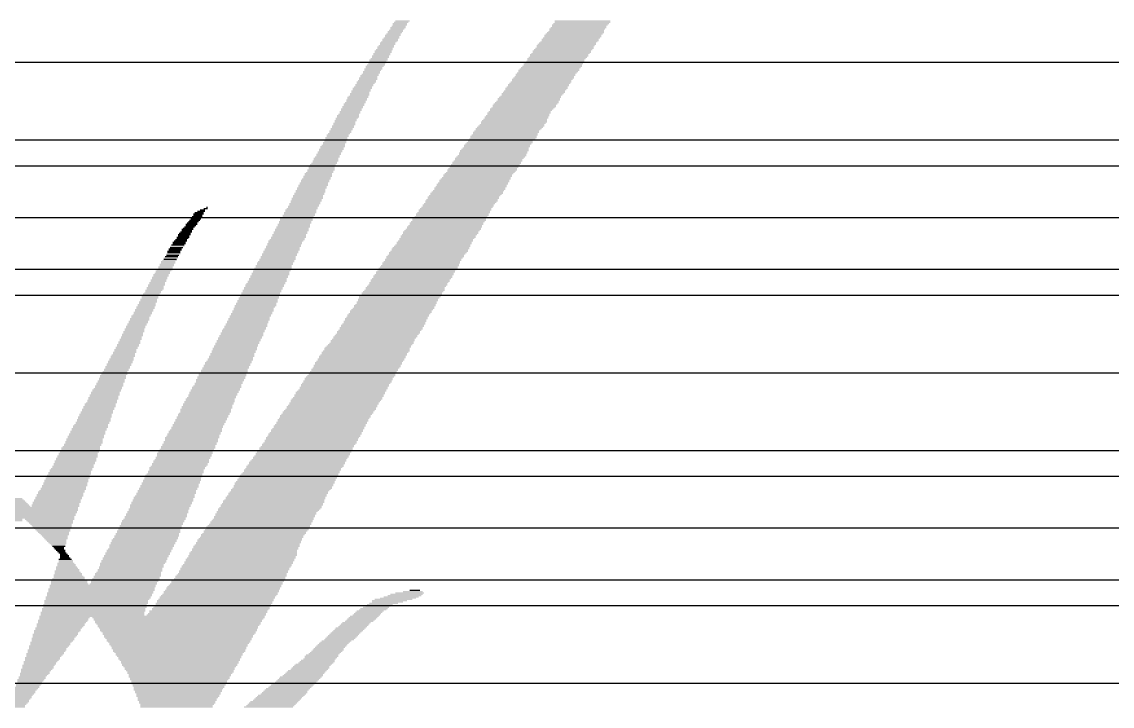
# Model space of a CAD drawing. Extents: x -0.45 to 6.54, y 0 to 7.98.
# Drawn here: x 4.8574 to 5.0258, y 0.8604 to 0.9663 of the extents above; entities that cross this region are included whole.
import ezdxf

# ---------------------------------------------------------------- set-up
doc = ezdxf.new("R2010")
doc.units = 0
for name, color, linetype in [('16', 175, 'CONTINUOUS'), ('2', 3, 'CONTINUOUS'), ('21', 253, 'CONTINUOUS')]:
    doc.layers.add(name, color=color, linetype=linetype)

# ---------------------------------------------------------------- blocks, each defined once
blk = doc.blocks.new('RECT')
blk.add_solid([(-0.5, -0.5), (0.5, -0.5), (-0.5, 0.5), (0.5, 0.5)])

msp = doc.modelspace()

# ---------------------------------------------------------------- linework, layer by layer
at = {"layer": '16'}
for p, q in [((3.85626, 0.96), (5.962593, 0.96)), ((3.861063, 0.944), (5.969626, 0.944)), ((3.86138, 0.928), (5.987615, 0.928)), ((3.857279, 0.912), (6.362, 0.912)), ((3.847292, 0.896), (6.362, 0.896)), ((3.824964, 0.88), (5.976635, 0.88)), ((2.551983, 0.864), (5.96342, 0.864))]:
    msp.add_line(p, q, dxfattribs=at)
at = {"layer": '2'}
for p, q in [((3.80745, 0.96), (5.964758, 0.96)), ((3.81242, 0.948), (5.969728, 0.948)), ((3.8135, 0.936), (5.980454, 0.936)), ((3.813249, 0.924), (6.002498, 0.924)), ((3.808278, 0.912), (6.364, 0.912)), ((3.800143, 0.9), (6.364, 0.9)), ((3.784318, 0.888), (6.364, 0.888)), ((1.470042, 0.876), (5.982454, 0.876)), ((1.458042, 0.864), (5.970557, 0.864))]:
    msp.add_line(p, q, dxfattribs=at)

# ---------------------------------------------------------------- block references
at = {"layer": '21', "yscale": 0.0002}
for p, xscale in [((4.9152, 0.96495), 0.0022), ((4.9155, 0.96535), 0.0024), ((4.9154, 0.96515), 0.0022), ((4.9156, 0.96555), 0.0022), ((4.9158, 0.96595), 0.0022), ((4.9158, 0.96575), 0.0022), ((4.916, 0.96615), 0.0022), ((4.9162, 0.96635), 0.0022), ((4.9432, 0.96515), 0.0086), ((4.9431, 0.96495), 0.0084), ((4.9434, 0.96535), 0.0086), ((4.9436, 0.96575), 0.0086), ((4.9435, 0.96555), 0.0084), ((4.9438, 0.96595), 0.0086), ((4.944, 0.96635), 0.0086), ((4.944, 0.96615), 0.0086), ((4.9143, 0.96355), 0.0024), ((4.9143, 0.96335), 0.0024), ((4.9145, 0.96375), 0.0024), ((4.9147, 0.96415), 0.0024), ((4.9146, 0.96395), 0.0022), ((4.9148, 0.96435), 0.0022), ((4.9151, 0.96475), 0.0024), ((4.915, 0.96455), 0.0022), ((4.9421, 0.96355), 0.0088), ((4.9421, 0.96335), 0.0088), ((4.9423, 0.96375), 0.0088), ((4.9425, 0.96415), 0.0088), ((4.9425, 0.96395), 0.0088), ((4.9427, 0.96435), 0.0088), ((4.9429, 0.96455), 0.0088), ((4.943, 0.96475), 0.0086), ((4.9132, 0.96175), 0.0026), ((4.9132, 0.96155), 0.0026), ((4.9134, 0.96195), 0.0026), ((4.9136, 0.96235), 0.0026), ((4.9135, 0.96215), 0.0024), ((4.9137, 0.96255), 0.0024), ((4.9139, 0.96295), 0.0024), ((4.9139, 0.96275), 0.0024), ((4.9141, 0.96315), 0.0024), ((4.9408, 0.96175), 0.009), ((4.9408, 0.96155), 0.009), ((4.941, 0.96195), 0.009), ((4.9412, 0.96215), 0.009), ((4.9414, 0.96255), 0.009), ((4.9413, 0.96235), 0.0088), ((4.9416, 0.96275), 0.009), ((4.9417, 0.96295), 0.0088), ((4.9419, 0.96315), 0.0088), ((4.9123, 0.95995), 0.0028), ((4.9125, 0.96035), 0.0028), ((4.9124, 0.96015), 0.0026), ((4.9126, 0.96055), 0.0026), ((4.9128, 0.96095), 0.0026), ((4.9128, 0.96075), 0.0026), ((4.913, 0.96135), 0.0026), ((4.913, 0.96115), 0.0026), ((4.9396, 0.95995), 0.009), ((4.9398, 0.96015), 0.009), ((4.94, 0.96055), 0.009), ((4.9399, 0.96035), 0.0088), ((4.9402, 0.96075), 0.009), ((4.9404, 0.96115), 0.009), ((4.9404, 0.96095), 0.009), ((4.9406, 0.96135), 0.009), ((4.9114, 0.95855), 0.0026), ((4.9114, 0.95835), 0.0026), ((4.9117, 0.95895), 0.0028), ((4.9116, 0.95875), 0.0026), ((4.9119, 0.95935), 0.0028), ((4.9118, 0.95915), 0.0026), ((4.9121, 0.95955), 0.0028), ((4.9122, 0.95975), 0.0026), ((4.9385, 0.95835), 0.0092), ((4.9388, 0.95875), 0.0094), ((4.9387, 0.95855), 0.0092), ((4.9389, 0.95895), 0.0092), ((4.9391, 0.95915), 0.0092), ((4.9393, 0.95935), 0.0092), ((4.9395, 0.95975), 0.0092), ((4.9394, 0.95955), 0.009), ((4.9103, 0.95655), 0.0028), ((4.9106, 0.95695), 0.003), ((4.9105, 0.95675), 0.0028), ((4.9107, 0.95715), 0.0028), ((4.9109, 0.95755), 0.0028), ((4.9109, 0.95735), 0.0028), ((4.9111, 0.95795), 0.0028), ((4.911, 0.95775), 0.0026), ((4.9112, 0.95815), 0.0026), ((4.9372, 0.95655), 0.0094), ((4.9374, 0.95675), 0.0094), ((4.9376, 0.95695), 0.0094), ((4.9378, 0.95735), 0.0094), ((4.9377, 0.95715), 0.0092), ((4.938, 0.95755), 0.0094), ((4.9381, 0.95775), 0.0092), ((4.9383, 0.95815), 0.0092), ((4.9383, 0.95795), 0.0092), ((4.9096, 0.95515), 0.003), ((4.9096, 0.95495), 0.003), ((4.9098, 0.95555), 0.003), ((4.9097, 0.95535), 0.0028), ((4.91, 0.95595), 0.003), ((4.9099, 0.95575), 0.0028), ((4.9101, 0.95615), 0.0028), ((4.9103, 0.95635), 0.0028), ((4.9363, 0.95515), 0.0096), ((4.9362, 0.95495), 0.0094), ((4.9365, 0.95535), 0.0096), ((4.9366, 0.95555), 0.0094), ((4.9369, 0.95595), 0.0096), ((4.9368, 0.95575), 0.0094), ((4.937, 0.95615), 0.0094), ((4.9372, 0.95635), 0.0094), ((4.9085, 0.95315), 0.0032), ((4.9087, 0.95355), 0.0032), ((4.9087, 0.95335), 0.0032), ((4.9089, 0.95375), 0.0032), ((4.9091, 0.95415), 0.0032), ((4.909, 0.95395), 0.003), ((4.9093, 0.95455), 0.0032), ((4.9092, 0.95435), 0.003), ((4.9094, 0.95475), 0.003), ((4.935, 0.95335), 0.0098), ((4.935, 0.95315), 0.0098), ((4.9352, 0.95355), 0.0098), ((4.9354, 0.95375), 0.0098), ((4.9355, 0.95395), 0.0096), ((4.9357, 0.95435), 0.0096), ((4.9357, 0.95415), 0.0096), ((4.9359, 0.95455), 0.0096), ((4.936, 0.95475), 0.0094), ((4.9078, 0.95175), 0.0034), ((4.9078, 0.95155), 0.0034), ((4.9079, 0.95195), 0.0032), ((4.9081, 0.95235), 0.0032), ((4.9081, 0.95215), 0.0032), ((4.9083, 0.95275), 0.0032), ((4.9083, 0.95255), 0.0032), ((4.9085, 0.95295), 0.0032), ((4.9338, 0.95155), 0.0098), ((4.934, 0.95175), 0.0098), ((4.9342, 0.95215), 0.0098), ((4.9341, 0.95195), 0.0096), ((4.9343, 0.95235), 0.0096), ((4.9346, 0.95275), 0.0098), ((4.9345, 0.95255), 0.0096), ((4.9348, 0.95295), 0.0098), ((4.9068, 0.94975), 0.0034), ((4.907, 0.95015), 0.0034), ((4.907, 0.94995), 0.0034), ((4.9072, 0.95055), 0.0034), ((4.9072, 0.95035), 0.0034), ((4.9074, 0.95095), 0.0034), ((4.9073, 0.95075), 0.0032), ((4.9076, 0.95135), 0.0034), ((4.9075, 0.95115), 0.0032), ((4.9326, 0.94975), 0.0102), ((4.9328, 0.94995), 0.0102), ((4.933, 0.95015), 0.0102), ((4.9331, 0.95035), 0.01), ((4.9334, 0.95075), 0.0102), ((4.9333, 0.95055), 0.01), ((4.9335, 0.95095), 0.01), ((4.9336, 0.95115), 0.0098), ((4.9338, 0.95135), 0.0098), ((4.906, 0.94835), 0.0034), ((4.906, 0.94815), 0.0034), ((4.9062, 0.94875), 0.0034), ((4.9062, 0.94855), 0.0034), ((4.9064, 0.94895), 0.0034), ((4.9066, 0.94935), 0.0034), ((4.9066, 0.94915), 0.0034), ((4.9068, 0.94955), 0.0034), ((4.9316, 0.94815), 0.0102), ((4.9318, 0.94855), 0.0102), ((4.9318, 0.94835), 0.0102), ((4.932, 0.94875), 0.0102), ((4.9322, 0.94915), 0.0102), ((4.9321, 0.94895), 0.01), ((4.9323, 0.94935), 0.01), ((4.9325, 0.94955), 0.01), ((4.9052, 0.94655), 0.0038), ((4.9054, 0.94695), 0.0038), ((4.9053, 0.94675), 0.0036), ((4.9055, 0.94715), 0.0036), ((4.9057, 0.94755), 0.0036), ((4.9056, 0.94735), 0.0034), ((4.9058, 0.94775), 0.0034), ((4.906, 0.94795), 0.0034), ((4.9305, 0.94655), 0.0104), ((4.9306, 0.94675), 0.0102), ((4.9308, 0.94715), 0.0102), ((4.9308, 0.94695), 0.0102), ((4.931, 0.94735), 0.0102), ((4.9312, 0.94755), 0.0102), ((4.9315, 0.94795), 0.0104), ((4.9313, 0.94775), 0.01), ((4.9043, 0.94475), 0.004), ((4.9044, 0.94515), 0.0038), ((4.9044, 0.94495), 0.0038), ((4.9046, 0.94535), 0.0038), ((4.9048, 0.94575), 0.0038), ((4.9047, 0.94555), 0.0036), ((4.905, 0.94615), 0.0038), ((4.9049, 0.94595), 0.0036), ((4.9051, 0.94635), 0.0036), ((4.9294, 0.94475), 0.0106), ((4.9296, 0.94515), 0.0106), ((4.9295, 0.94495), 0.0104), ((4.9298, 0.94535), 0.0106), ((4.93, 0.94555), 0.0106), ((4.9302, 0.94595), 0.0106), ((4.9301, 0.94575), 0.0104), ((4.9304, 0.94635), 0.0106), ((4.9303, 0.94615), 0.0104), ((4.9036, 0.94335), 0.0042), ((4.9035, 0.94315), 0.004), ((4.9037, 0.94375), 0.004), ((4.9037, 0.94355), 0.004), ((4.9039, 0.94415), 0.004), ((4.9039, 0.94395), 0.004), ((4.9041, 0.94435), 0.004), ((4.9042, 0.94455), 0.0038), ((4.9285, 0.94335), 0.0108), ((4.9284, 0.94315), 0.0106), ((4.9286, 0.94355), 0.0106), ((4.9288, 0.94395), 0.0106), ((4.9288, 0.94375), 0.0106), ((4.929, 0.94415), 0.0106), ((4.9292, 0.94455), 0.0106), ((4.9292, 0.94435), 0.0106), ((4.9025, 0.94135), 0.0044), ((4.9027, 0.94175), 0.0044), ((4.9027, 0.94155), 0.0044), ((4.9029, 0.94195), 0.0044), ((4.9031, 0.94235), 0.0044), ((4.903, 0.94215), 0.0042), ((4.9032, 0.94275), 0.0042), ((4.9032, 0.94255), 0.0042), ((4.9034, 0.94295), 0.0042), ((4.9271, 0.94135), 0.0108), ((4.9273, 0.94175), 0.0108), ((4.9273, 0.94155), 0.0108), ((4.9275, 0.94195), 0.0108), ((4.9276, 0.94215), 0.0106), ((4.9278, 0.94255), 0.0106), ((4.9278, 0.94235), 0.0106), ((4.928, 0.94275), 0.0106), ((4.9282, 0.94295), 0.0106), ((4.9018, 0.93975), 0.0046), ((4.902, 0.94015), 0.0046), ((4.902, 0.93995), 0.0046), ((4.9022, 0.94055), 0.0046), ((4.9021, 0.94035), 0.0044), ((4.9024, 0.94095), 0.0046), ((4.9023, 0.94075), 0.0044), ((4.9025, 0.94115), 0.0044), ((4.9261, 0.93975), 0.0112), ((4.9262, 0.93995), 0.011), ((4.9264, 0.94015), 0.011), ((4.9266, 0.94055), 0.011), ((4.9266, 0.94035), 0.011), ((4.9268, 0.94075), 0.011), ((4.927, 0.94115), 0.011), ((4.9269, 0.94095), 0.0108), ((4.9011, 0.93815), 0.0048), ((4.901, 0.93795), 0.0046), ((4.9013, 0.93855), 0.0048), ((4.9012, 0.93835), 0.0046), ((4.9015, 0.93895), 0.0048), ((4.9014, 0.93875), 0.0046), ((4.9016, 0.93935), 0.0046), ((4.9016, 0.93915), 0.0046), ((4.9018, 0.93955), 0.0046), ((4.9248, 0.93795), 0.011), ((4.925, 0.93815), 0.011), ((4.9253, 0.93855), 0.0112), ((4.9252, 0.93835), 0.011), ((4.9254, 0.93875), 0.011), ((4.9256, 0.93915), 0.011), ((4.9256, 0.93895), 0.011), ((4.9258, 0.93935), 0.011), ((4.926, 0.93955), 0.011), ((4.8847, 0.93655), 0.0016), ((4.8846, 0.93635), 0.0014), ((4.8848, 0.93675), 0.0014), ((4.8851, 0.93695), 0.0012), ((4.8853, 0.93715), 0.0008), ((4.8858, 0.93735), 0.0006), ((4.886, 0.93755), 0.0002), ((4.9002, 0.93635), 0.005), ((4.9004, 0.93675), 0.005), ((4.9003, 0.93655), 0.0048), ((4.9005, 0.93715), 0.0048), ((4.9005, 0.93695), 0.0048), ((4.9007, 0.93735), 0.0048), ((4.9009, 0.93775), 0.0048), ((4.9008, 0.93755), 0.0046), ((4.9239, 0.93655), 0.0112), ((4.9239, 0.93635), 0.0112), ((4.9241, 0.93675), 0.0112), ((4.9243, 0.93715), 0.0112), ((4.9242, 0.93695), 0.011), ((4.9244, 0.93735), 0.011), ((4.9246, 0.93755), 0.011), ((4.9248, 0.93775), 0.011), ((4.8836, 0.93495), 0.0018), ((4.8835, 0.93475), 0.0016), ((4.8837, 0.93515), 0.0016), ((4.8839, 0.93535), 0.0016), ((4.8841, 0.93555), 0.0016), ((4.8843, 0.93595), 0.0016), ((4.8843, 0.93575), 0.0016), ((4.8845, 0.93615), 0.0016), ((4.8994, 0.93495), 0.005), ((4.8994, 0.93475), 0.005), ((4.8996, 0.93535), 0.005), ((4.8996, 0.93515), 0.005), ((4.8998, 0.93575), 0.005), ((4.8998, 0.93555), 0.005), ((4.9, 0.93595), 0.005), ((4.9001, 0.93615), 0.0048), ((4.9228, 0.93475), 0.0114), ((4.923, 0.93515), 0.0114), ((4.923, 0.93495), 0.0114), ((4.9232, 0.93535), 0.0114), ((4.9234, 0.93575), 0.0114), ((4.9234, 0.93555), 0.0114), ((4.9236, 0.93595), 0.0114), ((4.9237, 0.93615), 0.0112), ((4.8823, 0.93295), 0.002), ((4.8825, 0.93335), 0.002), ((4.8824, 0.93315), 0.0018), ((4.8826, 0.93355), 0.0018), ((4.8828, 0.93375), 0.0018), ((4.883, 0.93415), 0.0018), ((4.8829, 0.93395), 0.0016), ((4.8831, 0.93435), 0.0016), ((4.8833, 0.93455), 0.0016), ((4.8986, 0.93295), 0.0054), ((4.8987, 0.93335), 0.0052), ((4.8987, 0.93315), 0.0052), ((4.8989, 0.93375), 0.0052), ((4.8989, 0.93355), 0.0052), ((4.8991, 0.93415), 0.0052), ((4.8991, 0.93395), 0.0052), ((4.8993, 0.93455), 0.0052), ((4.8992, 0.93435), 0.005), ((4.9217, 0.93315), 0.0116), ((4.9217, 0.93295), 0.0116), ((4.9219, 0.93335), 0.0116), ((4.9221, 0.93375), 0.0116), ((4.9221, 0.93355), 0.0116), ((4.9223, 0.93395), 0.0116), ((4.9225, 0.93415), 0.0116), ((4.9227, 0.93455), 0.0116), ((4.9226, 0.93435), 0.0114), ((4.8814, 0.93155), 0.0022), ((4.8813, 0.93135), 0.002), ((4.8815, 0.93175), 0.002), ((4.8817, 0.93215), 0.002), ((4.8817, 0.93195), 0.002), ((4.8819, 0.93235), 0.002), ((4.882, 0.93255), 0.0018), ((4.8822, 0.93275), 0.0018), ((4.8978, 0.93155), 0.0054), ((4.8977, 0.93135), 0.0052), ((4.898, 0.93195), 0.0054), ((4.8979, 0.93175), 0.0052), ((4.8982, 0.93235), 0.0054), ((4.8981, 0.93215), 0.0052), ((4.8984, 0.93255), 0.0054), ((4.8985, 0.93275), 0.0052), ((4.9206, 0.93135), 0.0118), ((4.9208, 0.93155), 0.0118), ((4.9209, 0.93175), 0.0116), ((4.9211, 0.93215), 0.0116), ((4.9211, 0.93195), 0.0116), ((4.9213, 0.93235), 0.0116), ((4.9215, 0.93275), 0.0116), ((4.9214, 0.93255), 0.0114), ((4.8804, 0.92975), 0.0022), ((4.8803, 0.92955), 0.002), ((4.8805, 0.92995), 0.002), ((4.8808, 0.93035), 0.0022), ((4.8807, 0.93015), 0.002), ((4.8809, 0.93075), 0.002), ((4.8809, 0.93055), 0.002), ((4.8811, 0.93115), 0.002), ((4.8811, 0.93095), 0.002), ((4.8969, 0.92955), 0.0056), ((4.897, 0.92995), 0.0054), ((4.897, 0.92975), 0.0054), ((4.8972, 0.93035), 0.0054), ((4.8972, 0.93015), 0.0054), ((4.8974, 0.93075), 0.0054), ((4.8974, 0.93055), 0.0054), ((4.8976, 0.93115), 0.0054), ((4.8976, 0.93095), 0.0054), ((4.9194, 0.92955), 0.0118), ((4.9197, 0.92995), 0.012), ((4.9196, 0.92975), 0.0118), ((4.9198, 0.93015), 0.0118), ((4.9201, 0.93055), 0.012), ((4.92, 0.93035), 0.0118), ((4.9203, 0.93075), 0.012), ((4.9205, 0.93115), 0.012), ((4.9204, 0.93095), 0.0118), ((4.8795, 0.92795), 0.0024), ((4.8796, 0.92835), 0.0022), ((4.8796, 0.92815), 0.0022), ((4.8798, 0.92875), 0.0022), ((4.8798, 0.92855), 0.0022), ((4.88, 0.92915), 0.0022), ((4.88, 0.92895), 0.0022), ((4.8802, 0.92935), 0.0022), ((4.8962, 0.92815), 0.0058), ((4.8961, 0.92795), 0.0056), ((4.8963, 0.92855), 0.0056), ((4.8963, 0.92835), 0.0056), ((4.8965, 0.92895), 0.0056), ((4.8965, 0.92875), 0.0056), ((4.8967, 0.92915), 0.0056), ((4.8968, 0.92935), 0.0054), ((4.9186, 0.92815), 0.0122), ((4.9185, 0.92795), 0.012), ((4.9187, 0.92835), 0.012), ((4.9189, 0.92855), 0.012), ((4.9191, 0.92895), 0.012), ((4.919, 0.92875), 0.0118), ((4.9192, 0.92915), 0.0118), ((4.9194, 0.92935), 0.0118), ((4.8785, 0.92635), 0.0024), ((4.8787, 0.92675), 0.0024), ((4.8787, 0.92655), 0.0024), ((4.8789, 0.92715), 0.0024), ((4.8789, 0.92695), 0.0024), ((4.8791, 0.92735), 0.0024), ((4.8793, 0.92775), 0.0024), ((4.8792, 0.92755), 0.0022), ((4.8954, 0.92655), 0.0058), ((4.8954, 0.92635), 0.0058), ((4.8956, 0.92695), 0.0058), ((4.8956, 0.92675), 0.0058), ((4.8958, 0.92735), 0.0058), ((4.8958, 0.92715), 0.0058), ((4.896, 0.92775), 0.0058), ((4.8959, 0.92755), 0.0056), ((4.9174, 0.92635), 0.0122), ((4.9176, 0.92655), 0.0122), ((4.9178, 0.92695), 0.0122), ((4.9178, 0.92675), 0.0122), ((4.918, 0.92715), 0.0122), ((4.9182, 0.92755), 0.0122), ((4.9181, 0.92735), 0.012), ((4.9183, 0.92775), 0.012), ((4.8778, 0.92475), 0.0026), ((4.8777, 0.92455), 0.0024), ((4.878, 0.92515), 0.0026), ((4.878, 0.92495), 0.0026), ((4.8782, 0.92555), 0.0026), ((4.8781, 0.92535), 0.0024), ((4.8783, 0.92595), 0.0024), ((4.8783, 0.92575), 0.0024), ((4.8785, 0.92615), 0.0024), ((4.8945, 0.92475), 0.006), ((4.8945, 0.92455), 0.006), ((4.8947, 0.92515), 0.006), ((4.8947, 0.92495), 0.006), ((4.8949, 0.92555), 0.006), ((4.8949, 0.92535), 0.006), ((4.8951, 0.92575), 0.006), ((4.8953, 0.92615), 0.006), ((4.8952, 0.92595), 0.0058), ((4.9163, 0.92455), 0.0124), ((4.9165, 0.92475), 0.0124), ((4.9166, 0.92515), 0.0122), ((4.9166, 0.92495), 0.0122), ((4.9168, 0.92535), 0.0122), ((4.917, 0.92555), 0.0122), ((4.9172, 0.92595), 0.0122), ((4.9171, 0.92575), 0.012), ((4.9174, 0.92615), 0.0122), ((4.8769, 0.92295), 0.0028), ((4.877, 0.92335), 0.0026), ((4.877, 0.92315), 0.0026), ((4.8772, 0.92375), 0.0026), ((4.8772, 0.92355), 0.0026), ((4.8774, 0.92415), 0.0026), ((4.8774, 0.92395), 0.0026), ((4.8776, 0.92435), 0.0026), ((4.8938, 0.92315), 0.0062), ((4.8938, 0.92295), 0.0062), ((4.894, 0.92355), 0.0062), ((4.8939, 0.92335), 0.006), ((4.8941, 0.92395), 0.006), ((4.8941, 0.92375), 0.006), ((4.8943, 0.92435), 0.006), ((4.8943, 0.92415), 0.006), ((4.9153, 0.92295), 0.0124), ((4.9155, 0.92335), 0.0124), ((4.9155, 0.92315), 0.0124), ((4.9158, 0.92375), 0.0126), ((4.9157, 0.92355), 0.0124), ((4.9159, 0.92395), 0.0124), ((4.9161, 0.92435), 0.0124), ((4.9161, 0.92415), 0.0124), ((4.8761, 0.92135), 0.0028), ((4.8761, 0.92115), 0.0028), ((4.8763, 0.92175), 0.0028), ((4.8763, 0.92155), 0.0028), ((4.8765, 0.92215), 0.0028), ((4.8765, 0.92195), 0.0028), ((4.8767, 0.92255), 0.0028), ((4.8767, 0.92235), 0.0028), ((4.8768, 0.92275), 0.0026), ((4.8929, 0.92115), 0.0064), ((4.8931, 0.92155), 0.0064), ((4.893, 0.92135), 0.0062), ((4.8932, 0.92195), 0.0062), ((4.8932, 0.92175), 0.0062), ((4.8935, 0.92235), 0.0064), ((4.8934, 0.92215), 0.0062), ((4.8936, 0.92275), 0.0062), ((4.8936, 0.92255), 0.0062), ((4.9142, 0.92115), 0.0126), ((4.9144, 0.92155), 0.0126), ((4.9144, 0.92135), 0.0126), ((4.9146, 0.92175), 0.0126), ((4.9148, 0.92195), 0.0126), ((4.915, 0.92235), 0.0126), ((4.9149, 0.92215), 0.0124), ((4.9151, 0.92255), 0.0124), ((4.9153, 0.92275), 0.0124), ((4.8752, 0.91955), 0.003), ((4.8754, 0.91995), 0.003), ((4.8754, 0.91975), 0.003), ((4.8756, 0.92035), 0.003), ((4.8756, 0.92015), 0.003), ((4.8758, 0.92075), 0.003), ((4.8757, 0.92055), 0.0028), ((4.8759, 0.92095), 0.0028), ((4.8921, 0.91955), 0.0064), ((4.8923, 0.91995), 0.0064), ((4.8923, 0.91975), 0.0064), ((4.8925, 0.92035), 0.0064), ((4.8925, 0.92015), 0.0064), ((4.8927, 0.92075), 0.0064), ((4.8926, 0.92055), 0.0062), ((4.8928, 0.92095), 0.0062), ((4.9133, 0.91955), 0.0128), ((4.9135, 0.91995), 0.0128), ((4.9134, 0.91975), 0.0126), ((4.9137, 0.92035), 0.0128), ((4.9136, 0.92015), 0.0126), ((4.9138, 0.92055), 0.0126), ((4.914, 0.92095), 0.0126), ((4.914, 0.92075), 0.0126), ((4.8745, 0.91795), 0.0032), ((4.8745, 0.91775), 0.0032), ((4.8747, 0.91835), 0.0032), ((4.8746, 0.91815), 0.003), ((4.8748, 0.91875), 0.003), ((4.8748, 0.91855), 0.003), ((4.875, 0.91915), 0.003), ((4.875, 0.91895), 0.003), ((4.8752, 0.91935), 0.003), ((4.8913, 0.91775), 0.0068), ((4.8914, 0.91815), 0.0066), ((4.8914, 0.91795), 0.0066), ((4.8916, 0.91855), 0.0066), ((4.8916, 0.91835), 0.0066), ((4.8918, 0.91875), 0.0066), ((4.892, 0.91915), 0.0066), ((4.8919, 0.91895), 0.0064), ((4.8921, 0.91935), 0.0064), ((4.9121, 0.91775), 0.0128), ((4.9123, 0.91795), 0.0128), ((4.9125, 0.91835), 0.0128), ((4.9125, 0.91815), 0.0128), ((4.9127, 0.91855), 0.0128), ((4.9129, 0.91895), 0.0128), ((4.9129, 0.91875), 0.0128), ((4.9131, 0.91935), 0.0128), ((4.9131, 0.91915), 0.0128), ((4.8738, 0.91635), 0.0034), ((4.8738, 0.91615), 0.0034), ((4.874, 0.91675), 0.0034), ((4.874, 0.91655), 0.0034), ((4.8742, 0.91715), 0.0034), ((4.8741, 0.91695), 0.0032), ((4.8743, 0.91755), 0.0032), ((4.8743, 0.91735), 0.0032), ((4.8905, 0.91615), 0.0068), ((4.8907, 0.91655), 0.0068), ((4.8906, 0.91635), 0.0066), ((4.8909, 0.91695), 0.0068), ((4.8908, 0.91675), 0.0066), ((4.8911, 0.91735), 0.0068), ((4.891, 0.91715), 0.0066), ((4.8912, 0.91755), 0.0066), ((4.911, 0.91615), 0.013), ((4.9112, 0.91635), 0.013), ((4.9114, 0.91655), 0.013), ((4.9116, 0.91695), 0.013), ((4.9115, 0.91675), 0.0128), ((4.9117, 0.91715), 0.0128), ((4.912, 0.91755), 0.013), ((4.9119, 0.91735), 0.0128), ((4.873, 0.91455), 0.0038), ((4.8731, 0.91475), 0.0036), ((4.8733, 0.91515), 0.0036), ((4.8732, 0.91495), 0.0034), ((4.8734, 0.91555), 0.0034), ((4.8734, 0.91535), 0.0034), ((4.8736, 0.91595), 0.0034), ((4.8736, 0.91575), 0.0034), ((4.8898, 0.91455), 0.007), ((4.8899, 0.91495), 0.0068), ((4.8899, 0.91475), 0.0068), ((4.8901, 0.91535), 0.0068), ((4.8901, 0.91515), 0.0068), ((4.8903, 0.91575), 0.0068), ((4.8903, 0.91555), 0.0068), ((4.8904, 0.91595), 0.0066), ((4.91, 0.91455), 0.0134), ((4.9102, 0.91475), 0.0134), ((4.9104, 0.91515), 0.0134), ((4.9103, 0.91495), 0.0132), ((4.9106, 0.91535), 0.0134), ((4.9107, 0.91575), 0.0132), ((4.9107, 0.91555), 0.0132), ((4.9109, 0.91595), 0.0132), ((4.8722, 0.91295), 0.0038), ((4.8722, 0.91275), 0.0038), ((4.8724, 0.91335), 0.0038), ((4.8724, 0.91315), 0.0038), ((4.8726, 0.91375), 0.0038), ((4.8726, 0.91355), 0.0038), ((4.8728, 0.91415), 0.0038), ((4.8728, 0.91395), 0.0038), ((4.8729, 0.91435), 0.0036), ((4.8889, 0.91275), 0.0072), ((4.8891, 0.91315), 0.0072), ((4.889, 0.91295), 0.007), ((4.8893, 0.91355), 0.0072), ((4.8892, 0.91335), 0.007), ((4.8894, 0.91375), 0.007), ((4.8896, 0.91415), 0.007), ((4.8896, 0.91395), 0.007), ((4.8897, 0.91435), 0.0068), ((4.909, 0.91275), 0.0134), ((4.9092, 0.91315), 0.0134), ((4.9092, 0.91295), 0.0134), ((4.9094, 0.91355), 0.0134), ((4.9094, 0.91335), 0.0134), ((4.9096, 0.91375), 0.0134), ((4.9098, 0.91415), 0.0134), ((4.9098, 0.91395), 0.0134), ((4.91, 0.91435), 0.0134), ((4.8714, 0.91115), 0.0042), ((4.8715, 0.91155), 0.004), ((4.8715, 0.91135), 0.004), ((4.8717, 0.91195), 0.004), ((4.8717, 0.91175), 0.004), ((4.8718, 0.91215), 0.0038), ((4.872, 0.91255), 0.0038), ((4.872, 0.91235), 0.0038), ((4.8882, 0.91135), 0.0074), ((4.8882, 0.91115), 0.0074), ((4.8884, 0.91175), 0.0074), ((4.8884, 0.91155), 0.0074), ((4.8885, 0.91195), 0.0072), ((4.8887, 0.91235), 0.0072), ((4.8887, 0.91215), 0.0072), ((4.8888, 0.91255), 0.007), ((4.9079, 0.91115), 0.0136), ((4.9081, 0.91135), 0.0136), ((4.9083, 0.91155), 0.0136), ((4.9085, 0.91195), 0.0136), ((4.9084, 0.91175), 0.0134), ((4.9086, 0.91215), 0.0134), ((4.9088, 0.91255), 0.0134), ((4.9088, 0.91235), 0.0134), ((4.8705, 0.90935), 0.0044), ((4.8707, 0.90955), 0.0044), ((4.8709, 0.90995), 0.0044), ((4.8708, 0.90975), 0.0042), ((4.871, 0.91035), 0.0042), ((4.871, 0.91015), 0.0042), ((4.8712, 0.91075), 0.0042), ((4.8712, 0.91055), 0.0042), ((4.8713, 0.91095), 0.004), ((4.8873, 0.90935), 0.0076), ((4.8875, 0.90975), 0.0076), ((4.8874, 0.90955), 0.0074), ((4.8876, 0.90995), 0.0074), ((4.8878, 0.91035), 0.0074), ((4.8877, 0.91015), 0.0072), ((4.888, 0.91095), 0.0074), ((4.888, 0.91075), 0.0074), ((4.8879, 0.91055), 0.0072), ((4.9069, 0.90935), 0.0136), ((4.9071, 0.90975), 0.0136), ((4.9071, 0.90955), 0.0136), ((4.9073, 0.91015), 0.0136), ((4.9073, 0.90995), 0.0136), ((4.9075, 0.91035), 0.0136), ((4.9077, 0.91075), 0.0136), ((4.9077, 0.91055), 0.0136), ((4.9079, 0.91095), 0.0136), ((4.8698, 0.90775), 0.0046), ((4.87, 0.90815), 0.0046), ((4.87, 0.90795), 0.0046), ((4.8702, 0.90855), 0.0046), ((4.8701, 0.90835), 0.0044), ((4.8703, 0.90895), 0.0044), ((4.8703, 0.90875), 0.0044), ((4.8705, 0.90915), 0.0044), ((4.8865, 0.90795), 0.0076), ((4.8865, 0.90775), 0.0076), ((4.8867, 0.90815), 0.0076), ((4.8869, 0.90855), 0.0076), ((4.8868, 0.90835), 0.0074), ((4.8871, 0.90895), 0.0076), ((4.887, 0.90875), 0.0074), ((4.8872, 0.90915), 0.0074), ((4.9059, 0.90775), 0.014), ((4.9061, 0.90795), 0.014), ((4.9062, 0.90815), 0.0138), ((4.9064, 0.90855), 0.0138), ((4.9064, 0.90835), 0.0138), ((4.9066, 0.90895), 0.0138), ((4.9066, 0.90875), 0.0138), ((4.9068, 0.90915), 0.0138), ((4.869, 0.90595), 0.005), ((4.8692, 0.90635), 0.005), ((4.8691, 0.90615), 0.0048), ((4.8694, 0.90675), 0.005), ((4.8693, 0.90655), 0.0048), ((4.8695, 0.90715), 0.0048), ((4.8695, 0.90695), 0.0048), ((4.8697, 0.90735), 0.0048), ((4.8698, 0.90755), 0.0046), ((4.8858, 0.90635), 0.0078), ((4.8858, 0.90615), 0.0078), ((4.8858, 0.90595), 0.0078), ((4.886, 0.90675), 0.0078), ((4.886, 0.90655), 0.0078), ((4.8862, 0.90715), 0.0078), ((4.8861, 0.90695), 0.0076), ((4.8864, 0.90755), 0.0078), ((4.8863, 0.90735), 0.0076), ((4.9047, 0.90595), 0.014), ((4.9049, 0.90615), 0.014), ((4.9051, 0.90635), 0.014), ((4.9053, 0.90675), 0.014), ((4.9052, 0.90655), 0.0138), ((4.9054, 0.90695), 0.0138), ((4.9056, 0.90735), 0.0138), ((4.9056, 0.90715), 0.0138), ((4.9058, 0.90755), 0.0138), ((4.8683, 0.90435), 0.0052), ((4.8685, 0.90475), 0.0052), ((4.8685, 0.90455), 0.0052), ((4.8687, 0.90515), 0.0052), ((4.8686, 0.90495), 0.005), ((4.8688, 0.90555), 0.005), ((4.8688, 0.90535), 0.005), ((4.869, 0.90575), 0.005), ((4.8849, 0.90435), 0.008), ((4.8851, 0.90475), 0.008), ((4.885, 0.90455), 0.0078), ((4.8853, 0.90515), 0.008), ((4.8852, 0.90495), 0.0078), ((4.8855, 0.90555), 0.008), ((4.8854, 0.90535), 0.0078), ((4.8856, 0.90575), 0.0078), ((4.9037, 0.90435), 0.014), ((4.9039, 0.90475), 0.014), ((4.9039, 0.90455), 0.014), ((4.9041, 0.90495), 0.014), ((4.9043, 0.90535), 0.014), ((4.9043, 0.90515), 0.014), ((4.9045, 0.90555), 0.014), ((4.9047, 0.90575), 0.014), ((4.8676, 0.90295), 0.0054), ((4.8676, 0.90275), 0.0054), ((4.8678, 0.90335), 0.0054), ((4.8678, 0.90315), 0.0054), ((4.868, 0.90375), 0.0054), ((4.868, 0.90355), 0.0054), ((4.8681, 0.90395), 0.0052), ((4.8683, 0.90415), 0.0052), ((4.8842, 0.90295), 0.0082), ((4.8841, 0.90275), 0.008), ((4.8843, 0.90315), 0.008), ((4.8845, 0.90355), 0.008), ((4.8844, 0.90335), 0.0078), ((4.8847, 0.90395), 0.008), ((4.8846, 0.90375), 0.0078), ((4.8848, 0.90415), 0.0078), ((4.9028, 0.90275), 0.0142), ((4.903, 0.90315), 0.0142), ((4.903, 0.90295), 0.0142), ((4.9032, 0.90335), 0.0142), ((4.9034, 0.90375), 0.0142), ((4.9033, 0.90355), 0.014), ((4.9035, 0.90395), 0.014), ((4.9037, 0.90415), 0.014), ((4.8668, 0.90095), 0.0058), ((4.867, 0.90135), 0.0058), ((4.867, 0.90115), 0.0058), ((4.8671, 0.90175), 0.0056), ((4.8671, 0.90155), 0.0056), ((4.8673, 0.90215), 0.0056), ((4.8673, 0.90195), 0.0056), ((4.8675, 0.90255), 0.0056), ((4.8674, 0.90235), 0.0054), ((4.8833, 0.90095), 0.0084), ((4.8835, 0.90135), 0.0084), ((4.8834, 0.90115), 0.0082), ((4.8837, 0.90195), 0.0084), ((4.8836, 0.90175), 0.0082), ((4.8836, 0.90155), 0.0082), ((4.8838, 0.90215), 0.0082), ((4.884, 0.90255), 0.0082), ((4.8839, 0.90235), 0.008), ((4.9017, 0.90095), 0.0144), ((4.9019, 0.90115), 0.0144), ((4.9021, 0.90155), 0.0144), ((4.902, 0.90135), 0.0142), ((4.9023, 0.90195), 0.0144), ((4.9022, 0.90175), 0.0142), ((4.9025, 0.90215), 0.0144), ((4.9027, 0.90255), 0.0144), ((4.9026, 0.90235), 0.0142), ((4.8661, 0.89955), 0.006), ((4.8661, 0.89935), 0.006), ((4.8663, 0.89995), 0.006), ((4.8663, 0.89975), 0.006), ((4.8665, 0.90035), 0.006), ((4.8665, 0.90015), 0.006), ((4.8666, 0.90055), 0.0058), ((4.8668, 0.90075), 0.0058), ((4.8826, 0.89955), 0.0086), ((4.8825, 0.89935), 0.0084), ((4.8827, 0.89975), 0.0084), ((4.8829, 0.90015), 0.0084), ((4.8829, 0.89995), 0.0084), ((4.8831, 0.90055), 0.0084), ((4.8831, 0.90035), 0.0084), ((4.8832, 0.90075), 0.0082), ((4.9008, 0.89955), 0.0146), ((4.9008, 0.89935), 0.0146), ((4.901, 0.89975), 0.0146), ((4.9011, 0.89995), 0.0144), ((4.9013, 0.90035), 0.0144), ((4.9013, 0.90015), 0.0144), ((4.9015, 0.90055), 0.0144), ((4.9016, 0.90075), 0.0142), ((4.8653, 0.89755), 0.0064), ((4.8655, 0.89795), 0.0064), ((4.8654, 0.89775), 0.0062), ((4.8657, 0.89835), 0.0064), ((4.8656, 0.89815), 0.0062), ((4.8658, 0.89875), 0.0062), ((4.8658, 0.89855), 0.0062), ((4.866, 0.89915), 0.0062), ((4.866, 0.89895), 0.0062), ((4.8816, 0.89755), 0.0086), ((4.8818, 0.89795), 0.0086), ((4.8818, 0.89775), 0.0086), ((4.882, 0.89835), 0.0086), ((4.882, 0.89815), 0.0086), ((4.8821, 0.89855), 0.0084), ((4.8823, 0.89895), 0.0084), ((4.8823, 0.89875), 0.0084), ((4.8825, 0.89915), 0.0084), ((4.8996, 0.89755), 0.015), ((4.8997, 0.89775), 0.0148), ((4.8999, 0.89815), 0.0148), ((4.8999, 0.89795), 0.0148), ((4.9001, 0.89835), 0.0148), ((4.9002, 0.89855), 0.0146), ((4.9005, 0.89895), 0.0148), ((4.9004, 0.89875), 0.0146), ((4.9006, 0.89915), 0.0146), ((4.8646, 0.89615), 0.0066), ((4.8646, 0.89595), 0.0066), ((4.8648, 0.89655), 0.0066), ((4.8648, 0.89635), 0.0066), ((4.865, 0.89695), 0.0066), ((4.8649, 0.89675), 0.0064), ((4.8651, 0.89715), 0.0064), ((4.8653, 0.89735), 0.0064), ((4.8809, 0.89615), 0.0088), ((4.8809, 0.89595), 0.0088), ((4.881, 0.89635), 0.0086), ((4.8812, 0.89675), 0.0086), ((4.8812, 0.89655), 0.0086), ((4.8814, 0.89735), 0.0086), ((4.8814, 0.89715), 0.0086), ((4.8813, 0.89695), 0.0084), ((4.8987, 0.89615), 0.0152), ((4.8986, 0.89595), 0.015), ((4.8988, 0.89635), 0.015), ((4.899, 0.89655), 0.015), ((4.8992, 0.89695), 0.015), ((4.8991, 0.89675), 0.0148), ((4.8993, 0.89715), 0.0148), ((4.8995, 0.89735), 0.0148), ((4.864, 0.89455), 0.007), ((4.8639, 0.89435), 0.0068), ((4.8641, 0.89495), 0.0068), ((4.8641, 0.89475), 0.0068), ((4.8643, 0.89535), 0.0068), ((4.8643, 0.89515), 0.0068), ((4.8645, 0.89575), 0.0068), ((4.8644, 0.89555), 0.0066), ((4.8802, 0.89455), 0.009), ((4.8802, 0.89435), 0.009), ((4.8804, 0.89495), 0.009), ((4.8803, 0.89475), 0.0088), ((4.8806, 0.89535), 0.009), ((4.8805, 0.89515), 0.0088), ((4.8807, 0.89575), 0.0088), ((4.8807, 0.89555), 0.0088), ((4.8978, 0.89455), 0.0154), ((4.8977, 0.89435), 0.0152), ((4.898, 0.89495), 0.0154), ((4.8979, 0.89475), 0.0152), ((4.8981, 0.89515), 0.0152), ((4.8983, 0.89555), 0.0152), ((4.8983, 0.89535), 0.0152), ((4.8985, 0.89575), 0.0152), ((4.7601, 0.89255), 0.1948), ((4.8631, 0.89275), 0.0072), ((4.8631, 0.89255), 0.0072), ((4.8633, 0.89315), 0.0072), ((4.8633, 0.89295), 0.0072), ((4.8635, 0.89355), 0.0072), ((4.8634, 0.89335), 0.007), ((4.8636, 0.89375), 0.007), ((4.8638, 0.89415), 0.007), ((4.8638, 0.89395), 0.007), ((4.8794, 0.89275), 0.0094), ((4.8793, 0.89255), 0.0092), ((4.8795, 0.89295), 0.0092), ((4.8797, 0.89335), 0.0092), ((4.8796, 0.89315), 0.009), ((4.8798, 0.89375), 0.009), ((4.8798, 0.89355), 0.009), ((4.88, 0.89415), 0.009), ((4.88, 0.89395), 0.009), ((4.8966, 0.89275), 0.0154), ((4.8966, 0.89255), 0.0154), ((4.8968, 0.89295), 0.0154), ((4.897, 0.89335), 0.0154), ((4.8969, 0.89315), 0.0152), ((4.8971, 0.89355), 0.0152), ((4.8974, 0.89395), 0.0154), ((4.8973, 0.89375), 0.0152), ((4.8976, 0.89415), 0.0154), ((4.7637, 0.89095), 0.2048), ((4.7601, 0.89135), 0.1972), ((4.7638, 0.89115), 0.2046), ((4.7601, 0.89155), 0.1968), ((4.7601, 0.89175), 0.1964), ((4.7601, 0.89195), 0.196), ((4.7601, 0.89215), 0.1956), ((4.7601, 0.89235), 0.1952), ((4.8626, 0.89155), 0.0074), ((4.8626, 0.89135), 0.0074), ((4.8628, 0.89195), 0.0074), ((4.8627, 0.89175), 0.0072), ((4.8629, 0.89235), 0.0072), ((4.8629, 0.89215), 0.0072), ((4.8786, 0.89095), 0.0094), ((4.8788, 0.89155), 0.0094), ((4.8788, 0.89135), 0.0094), ((4.8787, 0.89115), 0.0092), ((4.879, 0.89195), 0.0094), ((4.879, 0.89175), 0.0094), ((4.8792, 0.89235), 0.0094), ((4.8792, 0.89215), 0.0094), ((4.8956, 0.89095), 0.0158), ((4.8958, 0.89115), 0.0158), ((4.896, 0.89155), 0.0158), ((4.8959, 0.89135), 0.0156), ((4.8961, 0.89175), 0.0156), ((4.8963, 0.89215), 0.0156), ((4.8963, 0.89195), 0.0156), ((4.8964, 0.89235), 0.0154), ((4.7586, 0.88915), 0.1978), ((4.7587, 0.88935), 0.1976), ((4.7628, 0.88955), 0.2054), ((4.7629, 0.88975), 0.2052), ((4.7631, 0.89015), 0.2052), ((4.7631, 0.88995), 0.2052), ((4.7633, 0.89035), 0.2052), ((4.7634, 0.89055), 0.205), ((4.7636, 0.89075), 0.205), ((4.8617, 0.88935), 0.0076), ((4.8617, 0.88915), 0.0072), ((4.8777, 0.88915), 0.0096), ((4.8779, 0.88935), 0.0096), ((4.8781, 0.88975), 0.0096), ((4.878, 0.88955), 0.0094), ((4.8782, 0.89015), 0.0094), ((4.8782, 0.88995), 0.0094), ((4.8784, 0.89055), 0.0094), ((4.8784, 0.89035), 0.0094), ((4.8785, 0.89075), 0.0092), ((4.8945, 0.88915), 0.0156), ((4.8947, 0.88935), 0.0156), ((4.8949, 0.88975), 0.0156), ((4.8948, 0.88955), 0.0154), ((4.8951, 0.89015), 0.0156), ((4.895, 0.88995), 0.0154), ((4.8953, 0.89055), 0.0156), ((4.8952, 0.89035), 0.0154), ((4.8955, 0.89075), 0.0156), ((4.8618, 0.88895), 0.007), ((4.8619, 0.88875), 0.0068), ((4.8619, 0.88855), 0.0064), ((4.862, 0.88835), 0.0062), ((4.8621, 0.88815), 0.006), ((4.8621, 0.88795), 0.0056), ((4.8622, 0.88775), 0.0054), ((4.8623, 0.88755), 0.0052), ((4.877, 0.88755), 0.0098), ((4.8772, 0.88795), 0.0098), ((4.8771, 0.88775), 0.0096), ((4.8773, 0.88835), 0.0096), ((4.8773, 0.88815), 0.0096), ((4.8775, 0.88875), 0.0096), ((4.8775, 0.88855), 0.0096), ((4.8777, 0.88895), 0.0096), ((4.8935, 0.88755), 0.016), ((4.8937, 0.88775), 0.016), ((4.8939, 0.88815), 0.016), ((4.8938, 0.88795), 0.0158), ((4.894, 0.88835), 0.0158), ((4.8942, 0.88855), 0.0158), ((4.8944, 0.88895), 0.0158), ((4.8943, 0.88875), 0.0156), ((4.8623, 0.88735), 0.0048), ((4.8624, 0.88715), 0.0046), ((4.8625, 0.88695), 0.0044), ((4.8625, 0.88675), 0.004), ((4.8626, 0.88655), 0.0038), ((4.8627, 0.88635), 0.0036), ((4.8627, 0.88615), 0.0032), ((4.8628, 0.88595), 0.003), ((4.8629, 0.88575), 0.0028), ((4.8761, 0.88575), 0.01), ((4.8763, 0.88615), 0.01), ((4.8763, 0.88595), 0.01), ((4.8765, 0.88635), 0.01), ((4.8767, 0.88675), 0.01), ((4.8766, 0.88655), 0.0098), ((4.8768, 0.88715), 0.0098), ((4.8768, 0.88695), 0.0098), ((4.877, 0.88735), 0.0098), ((4.8924, 0.88575), 0.0162), ((4.8926, 0.88615), 0.0162), ((4.8925, 0.88595), 0.016), ((4.8927, 0.88635), 0.016), ((4.8929, 0.88655), 0.016), ((4.8931, 0.88695), 0.016), ((4.893, 0.88675), 0.0158), ((4.8933, 0.88715), 0.016), ((4.8934, 0.88735), 0.0158), ((4.863, 0.88555), 0.0026), ((4.863, 0.88535), 0.0022), ((4.8631, 0.88515), 0.002), ((4.8631, 0.88495), 0.0016), ((4.8632, 0.88475), 0.0014), ((4.8634, 0.88455), 0.0014), ((4.8635, 0.88435), 0.0012), ((4.8637, 0.88415), 0.0012), ((4.8753, 0.88415), 0.01), ((4.8755, 0.88455), 0.01), ((4.8755, 0.88435), 0.01), ((4.8757, 0.88475), 0.01), ((4.8759, 0.88535), 0.01), ((4.8759, 0.88515), 0.01), ((4.8758, 0.88495), 0.0098), ((4.8761, 0.88555), 0.01), ((4.8916, 0.88415), 0.0166), ((4.8917, 0.88435), 0.0164), ((4.8919, 0.88475), 0.0164), ((4.8918, 0.88455), 0.0162), ((4.8921, 0.88515), 0.0164), ((4.892, 0.88495), 0.0162), ((4.8922, 0.88535), 0.0162), ((4.8923, 0.88555), 0.016), ((4.8642, 0.88255), 0.0026), ((4.8641, 0.88315), 0.002), ((4.8642, 0.88295), 0.0022), ((4.8642, 0.88275), 0.0022), ((4.8639, 0.88395), 0.0012), ((4.864, 0.88375), 0.0014), ((4.864, 0.88355), 0.0014), ((4.8641, 0.88335), 0.0016), ((4.8745, 0.88255), 0.01), ((4.8747, 0.88295), 0.01), ((4.8747, 0.88275), 0.01), ((4.8749, 0.88335), 0.01), ((4.8749, 0.88315), 0.01), ((4.8751, 0.88375), 0.01), ((4.8751, 0.88355), 0.01), ((4.8753, 0.88395), 0.01), ((4.8909, 0.88275), 0.0168), ((4.8909, 0.88255), 0.0168), ((4.8911, 0.88315), 0.0168), ((4.8911, 0.88295), 0.0168), ((4.8913, 0.88335), 0.0168), ((4.8915, 0.88375), 0.0168), ((4.8914, 0.88355), 0.0166), ((4.8916, 0.88395), 0.0166), ((4.8645, 0.88075), 0.0044), ((4.8644, 0.88135), 0.0038), ((4.8645, 0.88115), 0.004), ((4.8646, 0.88095), 0.0042), ((4.8643, 0.88195), 0.0032), ((4.8644, 0.88175), 0.0034), ((4.8645, 0.88155), 0.0036), ((4.8643, 0.88235), 0.0028), ((4.8643, 0.88215), 0.0028), ((4.8738, 0.88095), 0.0102), ((4.8738, 0.88075), 0.0102), ((4.8739, 0.88115), 0.01), ((4.8741, 0.88155), 0.01), ((4.8741, 0.88135), 0.01), ((4.8743, 0.88195), 0.01), ((4.8742, 0.88175), 0.0098), ((4.8744, 0.88235), 0.0098), ((4.8744, 0.88215), 0.0098), ((4.8898, 0.88075), 0.017), ((4.8899, 0.88095), 0.0168), ((4.8901, 0.88135), 0.0168), ((4.8901, 0.88115), 0.0168), ((4.8903, 0.88175), 0.0168), ((4.8903, 0.88155), 0.0168), ((4.8906, 0.88215), 0.017), ((4.8905, 0.88195), 0.0168), ((4.8907, 0.88235), 0.0168), ((4.8699, 0.87915), 0.0164), ((4.8647, 0.87975), 0.0056), ((4.8647, 0.87955), 0.0056), ((4.8648, 0.87935), 0.0058), ((4.8646, 0.88015), 0.005), ((4.8647, 0.87995), 0.0052), ((4.8646, 0.88055), 0.0046), ((4.8647, 0.88035), 0.0048), ((4.8731, 0.87935), 0.0104), ((4.8733, 0.87975), 0.0104), ((4.8732, 0.87955), 0.0102), ((4.8735, 0.88015), 0.0104), ((4.8734, 0.87995), 0.0102), ((4.8737, 0.88055), 0.0104), ((4.8736, 0.88035), 0.0102), ((4.8888, 0.87915), 0.0174), ((4.889, 0.87935), 0.0174), ((4.8892, 0.87975), 0.0174), ((4.8891, 0.87955), 0.0172), ((4.8893, 0.87995), 0.0172), ((4.8895, 0.88015), 0.0172), ((4.8897, 0.88055), 0.0172), ((4.8896, 0.88035), 0.017), ((4.8692, 0.87735), 0.0162), ((4.8695, 0.87795), 0.0164), ((4.8694, 0.87775), 0.0162), ((4.8694, 0.87755), 0.0162), ((4.8697, 0.87855), 0.0164), ((4.8697, 0.87835), 0.0164), ((4.8696, 0.87815), 0.0162), ((4.8699, 0.87895), 0.0164), ((4.8698, 0.87875), 0.0162), ((4.8876, 0.87735), 0.0178), ((4.8878, 0.87755), 0.0178), ((4.888, 0.87775), 0.0178), ((4.8882, 0.87815), 0.0178), ((4.8881, 0.87795), 0.0176), ((4.8883, 0.87835), 0.0176), ((4.8885, 0.87875), 0.0176), ((4.8885, 0.87855), 0.0176), ((4.8887, 0.87895), 0.0176), ((4.916, 0.87735), 0.0054), ((4.9165, 0.87755), 0.0052), ((4.9168, 0.87775), 0.005), ((4.9173, 0.87795), 0.0044), ((4.9178, 0.87815), 0.003), ((4.9181, 0.87835), 0.0016), ((4.8687, 0.87615), 0.016), ((4.8687, 0.87595), 0.016), ((4.8687, 0.87575), 0.016), ((4.8689, 0.87675), 0.016), ((4.8689, 0.87655), 0.016), ((4.8689, 0.87635), 0.016), ((4.8692, 0.87715), 0.0162), ((4.8691, 0.87695), 0.016), ((4.8867, 0.87575), 0.018), ((4.8869, 0.87595), 0.018), ((4.8871, 0.87635), 0.018), ((4.887, 0.87615), 0.0178), ((4.8873, 0.87675), 0.018), ((4.8872, 0.87655), 0.0178), ((4.8874, 0.87695), 0.0178), ((4.8876, 0.87715), 0.0178), ((4.9121, 0.87575), 0.004), ((4.9124, 0.87595), 0.0038), ((4.9127, 0.87615), 0.004), ((4.9133, 0.87635), 0.0044), ((4.9142, 0.87675), 0.0054), ((4.9139, 0.87655), 0.0048), ((4.9148, 0.87695), 0.0058), ((4.9155, 0.87715), 0.0056), ((4.8775, 0.87435), 0.0348), ((4.864, 0.87415), 0.0078), ((4.8683, 0.87495), 0.016), ((4.8683, 0.87475), 0.016), ((4.8683, 0.87455), 0.016), ((4.8685, 0.87555), 0.016), ((4.8685, 0.87535), 0.016), ((4.8685, 0.87515), 0.016), ((4.8816, 0.87415), 0.0266), ((4.8859, 0.87455), 0.0184), ((4.886, 0.87475), 0.0182), ((4.8862, 0.87515), 0.0182), ((4.8862, 0.87495), 0.0182), ((4.8866, 0.87555), 0.0182), ((4.8865, 0.87535), 0.018), ((4.9101, 0.87415), 0.0044), ((4.9103, 0.87435), 0.0044), ((4.9106, 0.87455), 0.0042), ((4.9108, 0.87475), 0.0042), ((4.911, 0.87495), 0.0042), ((4.9112, 0.87515), 0.0042), ((4.9116, 0.87535), 0.0042), ((4.9118, 0.87555), 0.0042), ((4.8631, 0.87255), 0.0072), ((4.863, 0.87235), 0.007), ((4.8634, 0.87315), 0.0074), ((4.8634, 0.87295), 0.0074), ((4.8633, 0.87275), 0.0072), ((4.8638, 0.87375), 0.0078), ((4.8637, 0.87355), 0.0076), ((4.8636, 0.87335), 0.0074), ((4.8639, 0.87395), 0.0076), ((4.8816, 0.87395), 0.0262), ((4.8815, 0.87375), 0.026), ((4.8816, 0.87355), 0.0258), ((4.8815, 0.87335), 0.0256), ((4.8816, 0.87315), 0.0254), ((4.8816, 0.87295), 0.025), ((4.8815, 0.87275), 0.0248), ((4.8816, 0.87255), 0.0246), ((4.8816, 0.87235), 0.0242), ((4.908, 0.87235), 0.0046), ((4.9082, 0.87255), 0.0046), ((4.9085, 0.87275), 0.0044), ((4.9087, 0.87295), 0.0044), ((4.9089, 0.87315), 0.0044), ((4.9091, 0.87335), 0.0044), ((4.9095, 0.87355), 0.0044), ((4.9097, 0.87375), 0.0044), ((4.9099, 0.87395), 0.0044), ((4.8622, 0.87095), 0.0066), ((4.8622, 0.87075), 0.0066), ((4.8626, 0.87155), 0.007), ((4.8625, 0.87135), 0.0068), ((4.8624, 0.87115), 0.0066), ((4.8629, 0.87215), 0.0072), ((4.8628, 0.87195), 0.007), ((4.8627, 0.87175), 0.0068), ((4.8816, 0.87215), 0.0242), ((4.8816, 0.87195), 0.0238), ((4.8817, 0.87175), 0.0236), ((4.8816, 0.87155), 0.0234), ((4.8816, 0.87135), 0.023), ((4.8816, 0.87115), 0.023), ((4.8816, 0.87095), 0.0226), ((4.8817, 0.87075), 0.0224), ((4.9064, 0.87075), 0.0046), ((4.9066, 0.87095), 0.0046), ((4.9068, 0.87115), 0.0046), ((4.907, 0.87135), 0.0046), ((4.9072, 0.87155), 0.0046), ((4.9074, 0.87175), 0.0046), ((4.9076, 0.87195), 0.0046), ((4.9078, 0.87215), 0.0046), ((4.8613, 0.86915), 0.006), ((4.8612, 0.86895), 0.0058), ((4.8616, 0.86975), 0.0062), ((4.8615, 0.86955), 0.006), ((4.8614, 0.86935), 0.0058), ((4.8619, 0.87035), 0.0064), ((4.8618, 0.87015), 0.0062), ((4.8618, 0.86995), 0.0062), ((4.8621, 0.87055), 0.0064), ((4.8816, 0.87055), 0.0222), ((4.8817, 0.87035), 0.022), ((4.8817, 0.87015), 0.0216), ((4.8816, 0.86995), 0.0214), ((4.8817, 0.86975), 0.0212), ((4.8817, 0.86955), 0.0208), ((4.8817, 0.86935), 0.0208), ((4.8817, 0.86915), 0.0204), ((4.8817, 0.86895), 0.0204), ((4.9045, 0.86895), 0.0048), ((4.9047, 0.86915), 0.0048), ((4.9048, 0.86935), 0.0046), ((4.905, 0.86955), 0.0046), ((4.9052, 0.86975), 0.0046), ((4.9054, 0.86995), 0.0046), ((4.9056, 0.87015), 0.0046), ((4.9058, 0.87035), 0.0046), ((4.906, 0.87055), 0.0046), ((4.8603, 0.86735), 0.0052), ((4.8606, 0.86795), 0.0054), ((4.8606, 0.86775), 0.0054), ((4.8605, 0.86755), 0.0052), ((4.861, 0.86855), 0.0058), ((4.8609, 0.86835), 0.0056), ((4.8608, 0.86815), 0.0054), ((4.8611, 0.86875), 0.0056), ((4.8817, 0.86875), 0.02), ((4.8817, 0.86855), 0.0196), ((4.8817, 0.86835), 0.0196), ((4.8817, 0.86815), 0.0192), ((4.8818, 0.86795), 0.019), ((4.8817, 0.86775), 0.0188), ((4.8818, 0.86755), 0.0186), ((4.8818, 0.86735), 0.0182), ((4.903, 0.86735), 0.0054), ((4.9031, 0.86755), 0.0052), ((4.9034, 0.86775), 0.005), ((4.9037, 0.86815), 0.0052), ((4.9036, 0.86795), 0.005), ((4.9038, 0.86835), 0.005), ((4.9041, 0.86855), 0.0048), ((4.9043, 0.86875), 0.0048), ((4.8594, 0.86555), 0.0046), ((4.8597, 0.86615), 0.0048), ((4.8596, 0.86595), 0.0046), ((4.8595, 0.86575), 0.0044), ((4.86, 0.86675), 0.005), ((4.8599, 0.86655), 0.0048), ((4.8599, 0.86635), 0.0048), ((4.8602, 0.86715), 0.005), ((4.8602, 0.86695), 0.005), ((4.8818, 0.86715), 0.0182), ((4.8818, 0.86695), 0.0178), ((4.8818, 0.86675), 0.0178), ((4.8818, 0.86655), 0.0174), ((4.8818, 0.86635), 0.017), ((4.8818, 0.86615), 0.017), ((4.8818, 0.86595), 0.0166), ((4.8819, 0.86575), 0.0164), ((4.8818, 0.86555), 0.0162), ((4.9011, 0.86555), 0.006), ((4.9013, 0.86575), 0.006), ((4.9015, 0.86595), 0.006), ((4.9018, 0.86615), 0.0058), ((4.902, 0.86635), 0.0058), ((4.9021, 0.86655), 0.0056), ((4.9023, 0.86675), 0.0056), ((4.9025, 0.86695), 0.0056), ((4.9028, 0.86715), 0.0054), ((4.8585, 0.86395), 0.004), ((4.8588, 0.86455), 0.0042), ((4.8587, 0.86435), 0.004), ((4.8586, 0.86415), 0.0038), ((4.859, 0.86495), 0.0042), ((4.859, 0.86475), 0.0042), ((4.8593, 0.86535), 0.0044), ((4.8592, 0.86515), 0.0042), ((4.8818, 0.86535), 0.0158), ((4.8818, 0.86515), 0.0158), ((4.8817, 0.86495), 0.0156), ((4.8818, 0.86475), 0.0154), ((4.8817, 0.86455), 0.0152), ((4.8817, 0.86435), 0.0148), ((4.8817, 0.86415), 0.0148), ((4.8816, 0.86395), 0.0146), ((4.8994, 0.86395), 0.0066), ((4.8997, 0.86415), 0.0064), ((4.8999, 0.86435), 0.0064), ((4.9001, 0.86455), 0.0064), ((4.9003, 0.86475), 0.0064), ((4.9005, 0.86495), 0.0064), ((4.9008, 0.86515), 0.0062), ((4.9009, 0.86535), 0.006), ((4.8578, 0.86275), 0.0034), ((4.8578, 0.86255), 0.0034), ((4.8577, 0.86235), 0.0032), ((4.8582, 0.86335), 0.0038), ((4.8581, 0.86315), 0.0036), ((4.858, 0.86295), 0.0034), ((4.8584, 0.86375), 0.0038), ((4.8583, 0.86355), 0.0036), ((4.8817, 0.86375), 0.0144), ((4.8816, 0.86355), 0.0142), ((4.8817, 0.86335), 0.014), ((4.8816, 0.86315), 0.0138), ((4.8815, 0.86295), 0.0136), ((4.8816, 0.86275), 0.0134), ((4.8815, 0.86255), 0.0132), ((4.8816, 0.86235), 0.013), ((4.8978, 0.86235), 0.007), ((4.898, 0.86255), 0.007), ((4.8981, 0.86275), 0.0068), ((4.8983, 0.86295), 0.0068), ((4.8985, 0.86315), 0.0068), ((4.8988, 0.86335), 0.0066), ((4.899, 0.86355), 0.0066), ((4.8992, 0.86375), 0.0066), ((4.8569, 0.86095), 0.0028), ((4.8568, 0.86075), 0.0026), ((4.8567, 0.86055), 0.0024), ((4.8572, 0.86155), 0.003), ((4.8571, 0.86135), 0.0028), ((4.8571, 0.86115), 0.0028), ((4.8575, 0.86215), 0.0032), ((4.8574, 0.86195), 0.003), ((4.8574, 0.86175), 0.003), ((4.8815, 0.86215), 0.0128), ((4.8815, 0.86195), 0.0128), ((4.8815, 0.86175), 0.0124), ((4.8814, 0.86155), 0.0122), ((4.8814, 0.86135), 0.0122), ((4.8814, 0.86115), 0.0118), ((4.8814, 0.86095), 0.0118), ((4.8814, 0.86075), 0.0114), ((4.8813, 0.86055), 0.0112), ((4.8958, 0.86055), 0.0074), ((4.896, 0.86075), 0.0074), ((4.8962, 0.86095), 0.0074), ((4.8964, 0.86115), 0.0074), ((4.8967, 0.86135), 0.0072), ((4.8969, 0.86155), 0.0072), ((4.8971, 0.86175), 0.0072), ((4.8973, 0.86195), 0.0072), ((4.8975, 0.86215), 0.0072), ((4.8566, 0.86035), 0.0026), ((4.8813, 0.86035), 0.0112), ((4.8955, 0.86035), 0.0076)]:
    msp.add_blockref('RECT', p, dxfattribs=dict(at, xscale=xscale))

doc.saveas('drawing.dxf')
